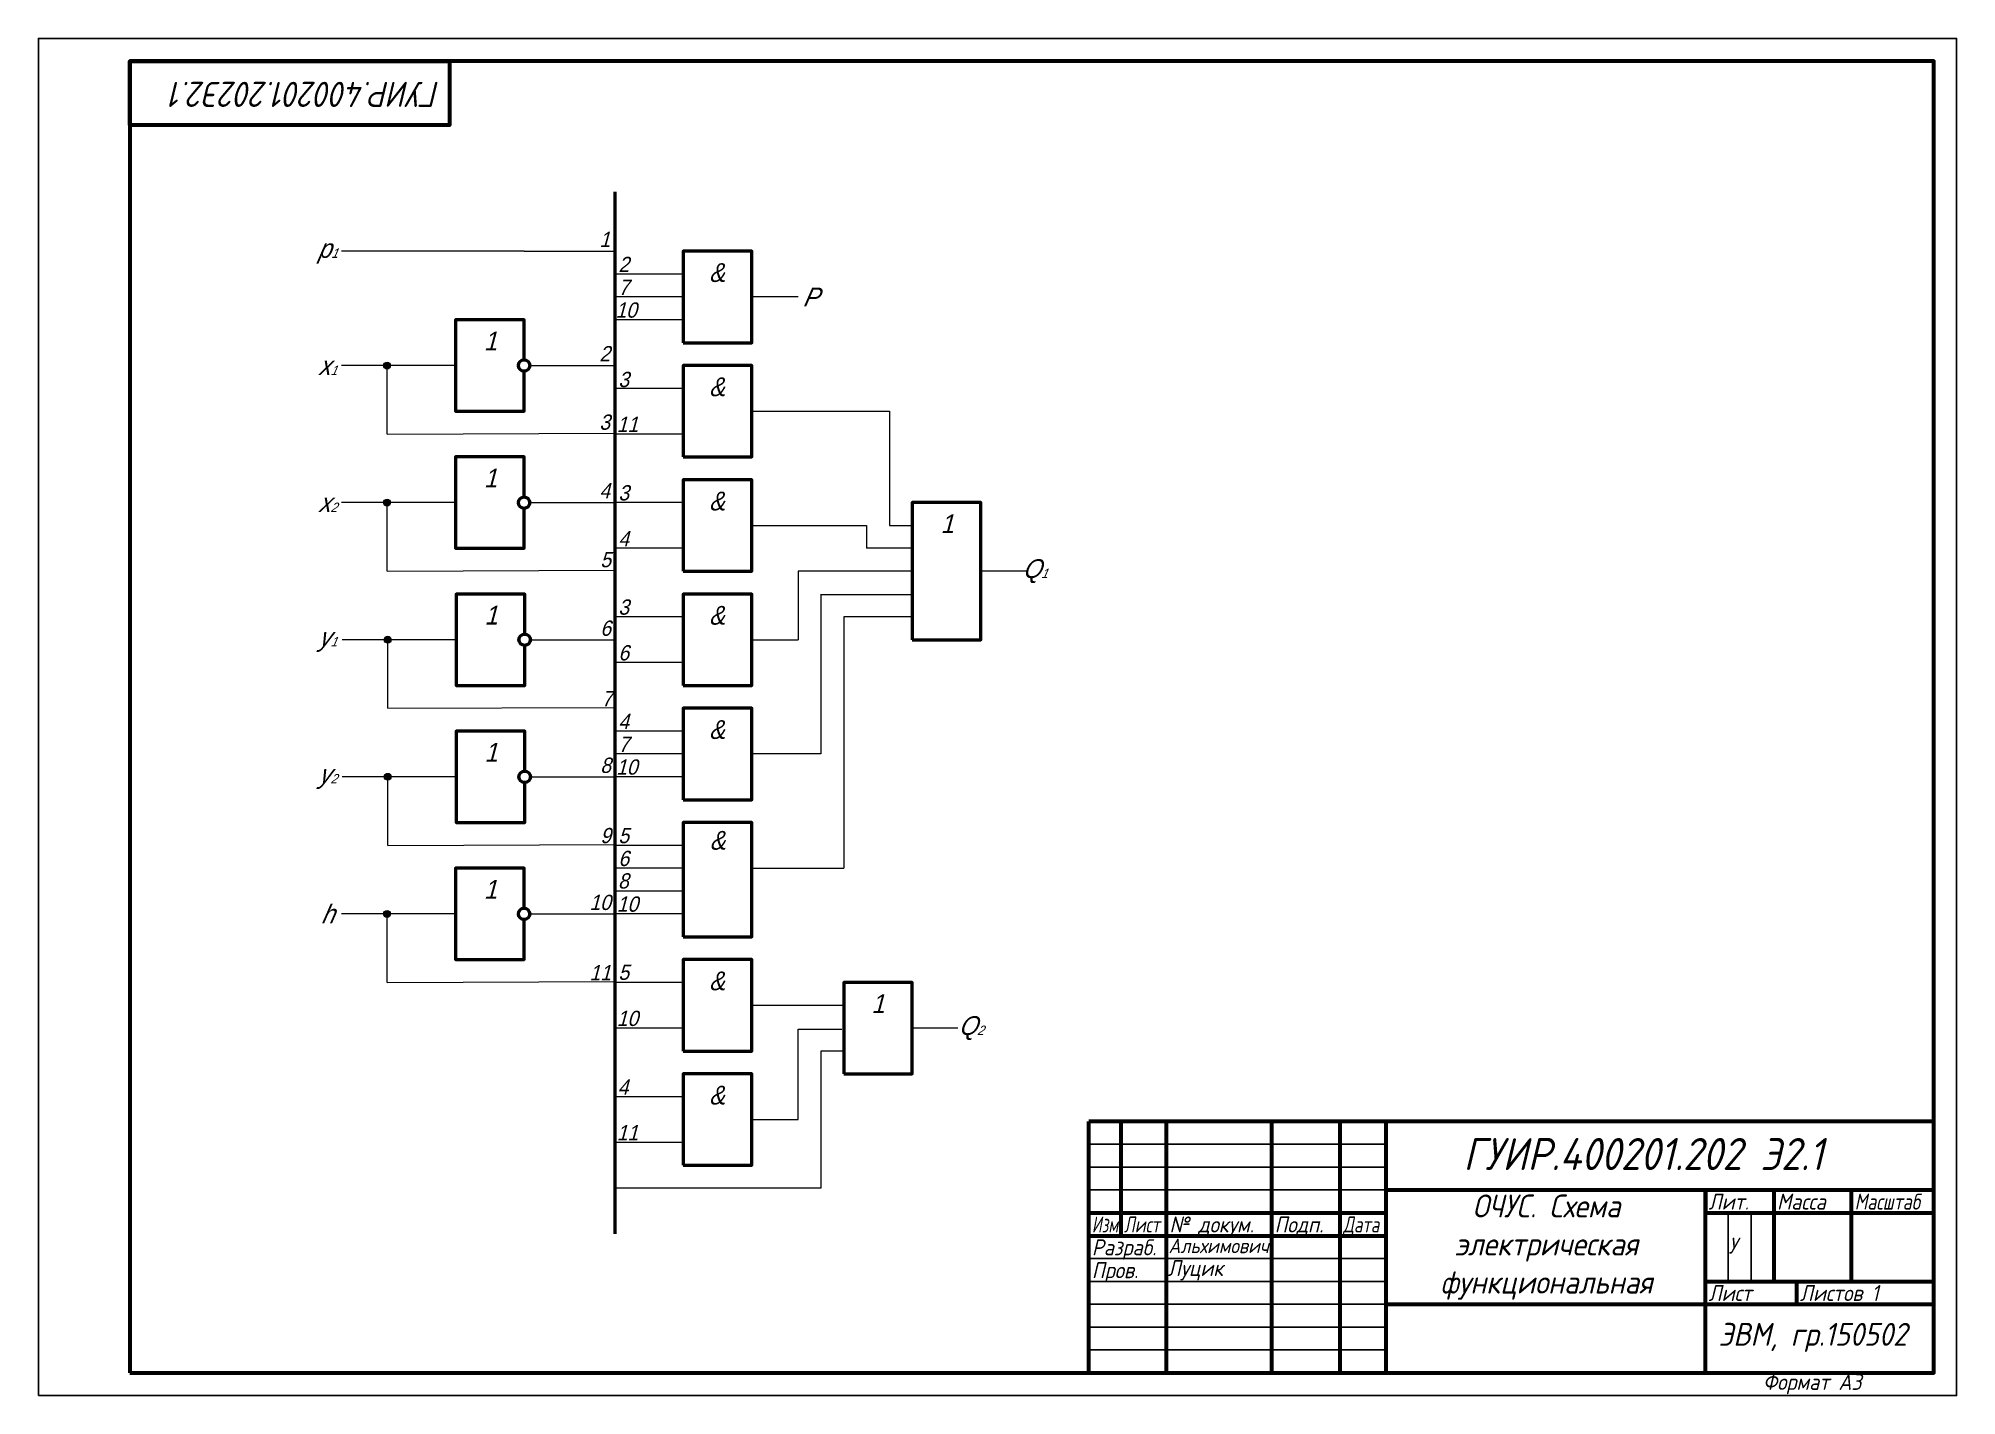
# Model space of a CAD drawing. Header units: millimetres. Extents: x 0 to 420, y 0 to 297.
import ezdxf

# ---------------------------------------------------------------- set-up
doc = ezdxf.new("R2010")
doc.units = ezdxf.units.MM
doc.header["$LTSCALE"] = 0.5
doc.layers.get('0').update_dxf_attribs({"lineweight": 60})
doc.layers.get('Defpoints').update_dxf_attribs({"color": 5})
doc.layers.add('4-текст', color=7, linetype='Continuous', true_color=0x00ad00)
doc.styles.get("Standard").update_dxf_attribs({"font": 'ISOCPEUI.TTF', "width": 0.9})
doc.styles.add('ЕСКД_wwcade', font='wwcade.shx', dxfattribs={"width": 0.9, "oblique": 15})

msp = doc.modelspace()

# ---------------------------------------------------------------- hatches: boundary and pattern name
at = {"lineweight": 20}
h = msp.add_hatch(color=7, dxfattribs=at)
edge = h.paths.add_edge_path()
edge.add_arc((76.35, 225.4), 0.773, 0, 360)
h = msp.add_hatch(color=7, dxfattribs=at)
edge = h.paths.add_edge_path()
edge.add_arc((76.34, 195.42), 0.773, 0, 360)
h = msp.add_hatch(color=7, dxfattribs=at)
edge = h.paths.add_edge_path()
edge.add_arc((76.48, 165.41), 0.773, 0, 360)
h = msp.add_hatch(color=7, dxfattribs=at)
edge = h.paths.add_edge_path()
edge.add_arc((76.49, 135.41), 0.773, 0, 360)
h = msp.add_hatch(color=7, dxfattribs=at)
edge = h.paths.add_edge_path()
edge.add_arc((76.34, 105.42), 0.773, 0, 360)

# ---------------------------------------------------------------- linework, layer by layer
at = {"color": 7, "linetype": 'Continuous', "lineweight": 20}
for p, q in [((106.34, 250.41), (66.34, 250.41)), ((106.34, 250.41), (126.2, 250.41)), ((141.2, 245.41), (126.2, 245.41)), ((141.2, 240.41), (126.2, 240.41)), ((166.34, 240.41), (156.2, 240.41)), ((141.2, 235.41), (126.2, 235.41)), ((91.34, 225.41), (66.34, 225.41)), ((76.34, 210.41), (76.34, 225.41)), ((107.59, 225.41), (126.2, 225.41)), ((141.2, 220.41), (126.2, 220.41)), ((186.34, 215.41), (186.34, 190.41)), ((76.34, 210.41), (126.2, 210.61)), ((141.2, 210.41), (126.2, 210.41)), ((91.34, 195.41), (66.34, 195.41)), ((76.34, 180.41), (76.34, 195.41)), ((107.59, 195.41), (126.2, 195.41)), ((141.2, 195.41), (126.2, 195.41)), ((186.34, 190.41), (191.34, 190.41)), ((141.2, 185.41), (126.2, 185.41)), ((191.34, 185.41), (181.34, 185.41)), ((76.34, 180.41), (126.2, 180.61)), ((166.34, 180.41), (166.34, 165.41)), ((191.34, 180.41), (166.34, 180.41)), ((216.34, 180.41), (206.34, 180.41)), ((171.34, 175.41), (171.34, 140.41)), ((191.34, 175.21), (171.34, 175.21)), ((141.2, 170.41), (126.2, 170.41)), ((176.34, 170.41), (176.34, 115.41)), ((191.34, 170.41), (176.34, 170.41)), ((91.48, 165.41), (66.48, 165.41)), ((76.48, 150.41), (76.48, 165.41)), ((107.73, 165.41), (126.34, 165.41)), ((156.2, 165.41), (166.34, 165.41)), ((141.2, 160.41), (126.2, 160.41)), ((76.48, 150.41), (126.34, 150.61)), ((141.2, 145.41), (126.2, 145.41)), ((141.2, 140.41), (126.2, 140.41)), ((171.34, 140.41), (156.2, 140.41)), ((91.48, 135.41), (66.48, 135.41)), ((76.48, 120.41), (76.48, 135.41)), ((107.73, 135.41), (126.34, 135.41)), ((141.2, 135.41), (126.2, 135.41)), ((76.48, 120.41), (126.34, 120.61)), ((141.2, 120.41), (126.2, 120.41)), ((141.2, 115.41), (126.2, 115.41)), ((156.2, 115.41), (176.34, 115.41)), ((141.2, 110.41), (126.2, 110.41)), ((91.34, 105.41), (66.34, 105.41)), ((76.34, 90.41), (76.34, 105.41)), ((107.59, 105.41), (126.2, 105.41)), ((141.2, 105.41), (126.2, 105.41)), ((76.34, 90.41), (126.2, 90.61)), ((141.2, 90.41), (126.2, 90.41)), ((156.2, 85.41), (176.34, 85.41)), ((141.2, 80.41), (126.2, 80.41)), ((166.34, 80.16), (175.94, 80.16)), ((201.34, 80.41), (191.34, 80.41)), ((171.34, 75.41), (171.34, 45.41)), ((176.34, 75.41), (171.34, 75.41)), ((141.2, 65.41), (126.2, 65.41)), ((156.2, 60.41), (166.34, 60.41)), ((141.2, 55.41), (126.2, 55.41))]:
    msp.add_line(p, q, dxfattribs=at)
at = {"color": 0, "lineweight": 60}
for p, q in [((415, 60), (230, 60)), ((230, 5), (230, 60)), ((237, 60), (237, 35)), ((247, 5), (247, 60)), ((270, 60), (270, 5)), ((285, 5), (285, 60)), ((295, 60), (295, 5)), ((295, 45), (415, 45)), ((365, 5), (365, 45)), ((380, 45), (380, 25)), ((397, 25), (397, 45)), ((230, 40), (295, 40)), ((365, 40), (415, 40)), ((230, 35), (295, 35)), ((365, 25), (415, 25)), ((385, 20), (385, 25)), ((295, 20), (415, 20))]:
    msp.add_line(p, q, dxfattribs=at)
at = {"color": 0, "lineweight": -3}
for p, q in [((230, 55), (295, 55)), ((230, 50), (295, 50)), ((230, 45), (295, 45)), ((370, 25), (370, 40)), ((375, 40), (375, 25)), ((230, 30), (295, 30)), ((230, 25), (295, 25)), ((230, 20), (295, 20)), ((230, 15), (295, 15)), ((230, 10), (295, 10))]:
    msp.add_line(p, q, dxfattribs=at)
at = {"color": 0}
msp.add_line((365, 45), (365, 40), dxfattribs=at)
at = {"lineweight": 60}
msp.add_lwpolyline([(20, 5), (415, 5), (415, 292), (20, 292)], close=True, dxfattribs=at)
msp.add_lwpolyline([(20, 292), (90, 292), (90, 278), (20, 278)], close=True)
at = {"color": 7, "linetype": 'Continuous', "lineweight": 50}
for points in [[(126.2, 263.41), (126.2, 177.91), (126.2, 95.83), (126.2, 35.41)], [(106.34, 226.66), (106.34, 235.41), (91.34, 235.41), (91.34, 215.41), (106.34, 215.41), (106.34, 224.16)], [(106.34, 196.66), (106.34, 205.41), (91.34, 205.41), (91.34, 185.41), (106.34, 185.41), (106.34, 194.16)], [(106.48, 166.66), (106.48, 175.41), (91.48, 175.41), (91.48, 155.41), (106.48, 155.41), (106.48, 164.16)], [(106.48, 136.66), (106.48, 145.41), (91.48, 145.41), (91.48, 125.41), (106.48, 125.41), (106.48, 134.16)], [(106.34, 106.66), (106.34, 115.41), (91.34, 115.41), (91.34, 95.41), (106.34, 95.41), (106.34, 104.16)]]:
    msp.add_lwpolyline(points, dxfattribs=at)
for points in [[(141.2, 230.41), (156.2, 230.41), (156.2, 250.41), (141.2, 250.41)], [(141.2, 205.41), (156.2, 205.41), (156.2, 225.41), (141.2, 225.41)], [(141.2, 180.41), (156.2, 180.41), (156.2, 200.41), (141.2, 200.41)], [(191.34, 165.41), (206.34, 165.41), (206.34, 195.41), (191.34, 195.41)], [(141.2, 155.41), (156.2, 155.41), (156.2, 175.41), (141.2, 175.41)], [(141.2, 130.41), (156.2, 130.41), (156.2, 150.41), (141.2, 150.41)], [(141.2, 100.41), (156.2, 100.41), (156.2, 125.41), (141.2, 125.41)], [(141.2, 75.41), (156.2, 75.41), (156.2, 95.41), (141.2, 95.41)], [(176.34, 70.41), (191.34, 70.41), (191.34, 90.41), (176.34, 90.41)], [(141.2, 50.41), (156.2, 50.41), (156.2, 70.41), (141.2, 70.41)]]:
    msp.add_lwpolyline(points, close=True, dxfattribs=at)
at = {"color": 7, "linetype": 'Continuous', "lineweight": 20}
for points in [[(156.2, 215.41), (181.34, 215.41), (186.34, 215.41)], [(156.2, 190.41), (181.34, 190.41), (181.34, 185.41)], [(166.34, 60.41), (166.34, 75.41), (166.34, 80.16)], [(171.34, 45.41), (141.2, 45.41), (126.2, 45.41)]]:
    msp.add_lwpolyline(points, dxfattribs=at)
for centre in [(76.34, 225.41), (76.34, 195.41), (76.48, 165.41), (76.48, 135.41), (76.34, 105.41)]:
    msp.add_circle(centre, 0.75, dxfattribs=at)
at = {"color": 7, "linetype": 'Continuous', "lineweight": 50, "transparency": 33554643}
for centre in [(106.34, 225.41), (106.34, 195.41), (106.48, 165.41), (106.48, 135.41), (106.34, 105.41)]:
    msp.add_circle(centre, 1.25, dxfattribs=at)
at = {"layer": 'Defpoints'}
msp.add_lwpolyline([(0, 0), (420, 0), (420, 297), (0, 297)], close=True, dxfattribs=at)

# ---------------------------------------------------------------- texts
at = {"color": 0, "lineweight": -3, "width": 0.9}
msp.add_text('Формат А3', height=3.5, dxfattribs=at).set_placement((377.6, 1.25))
at = {"lineweight": 20, "attachment_point": 5, "style": 'ЕСКД_wwcade'}
for s, insert, char_height, width in [('{\\fArial|b0|i1|c0|p0;\\H1x;\\C7;p\\H0.5x;1}', (63.48, 250.41), 4.1093, 12.2778), ('\\C7;\\fArial|b0|i0|;\\H3.338845641911;1', (124, 253), 3.3388, 35.2778), ('\\C7;\\fArial|b0|i0|;\\H3.338845641911;2', (128.16, 247.53), 3.3388, 35.2778), ('\\C7;\\fArial|b0|i0|;\\H4.1092942200601;&', (148.56, 245.73), 4.1093, 35.2778), ('\\C7;\\fArial|b0|i0|;\\H3.338845641911;7', (128.16, 242.53), 3.3388, 35.2778), ('\\C7;\\fArial|b0|i1|;\\H4.1092942200601;P', (169.2, 240.41), 4.1093, 12.2778), ('\\C7;\\fArial|b0|i0|;\\H3.338845641911;10', (128.7, 237.53), 3.3388, 35.2778), ('\\C7;\\fArial|b0|i0|;\\H4.1092942200601;1', (98.98, 230.79), 4.1093, 35.2778), ('\\C7;\\fArial|b0|i0|;\\H3.338845641911;2', (124, 228), 3.3388, 35.2778), ('\\C7;\\fArial|b0|i1|;\\H4.1092942200601;x\\H2.0546471100301;1', (63.48, 225.41), 4.1093, 12.2778), ('\\C7;\\fArial|b0|i0|;\\H3.338845641911;3', (128.16, 222.33), 3.3388, 35.2778), ('\\C7;\\fArial|b0|i0|;\\H4.1092942200601;&', (148.56, 220.73), 4.1093, 35.2778), ('{\\fArial|b0|i0|c0|p0;\\H1x;\\C7;3}', (124, 213), 3.3388, 35.2778), ('\\C7;\\fArial|b0|i0|;\\H3.338845641911;11', (128.98, 212.53), 3.3388, 35.2778), ('\\C7;\\fArial|b0|i0|;\\H4.1092942200601;1', (98.98, 200.79), 4.1093, 35.2778), ('\\C7;\\fArial|b0|i0|;\\H3.338845641911;4', (124, 198.03), 3.3388, 35.2778), ('\\C7;\\fArial|b0|i0|;\\H3.338845641911;3', (128.16, 197.53), 3.3388, 35.2778), ('\\C7;\\fArial|b0|i0|;\\H4.1092942200601;&', (148.56, 195.73), 4.1093, 35.2778), ('\\C7;\\fArial|b0|i1|;\\H4.1092942200601;x\\H2.0546471100301;2', (63.48, 195.41), 4.1093, 12.2778), ('\\C7;\\fArial|b0|i0|;\\H3.338845641911;4', (128.16, 187.53), 3.3388, 35.2778), ('\\C7;\\fArial|b0|i0|;\\H4.1092942200601;1', (198.98, 190.79), 4.1093, 35.2778), ('\\C7;\\fArial|b0|i0|;\\H3.338845641911;5', (124.2, 182.91), 3.3388, 35.2778), ('\\C7;\\fArial|b0|i1|;\\H4.1092942200601;Q\\H2.0546471100301;1', (218.34, 180.41), 4.1093, 12.2778), ('\\C7;\\fArial|b0|i0|;\\H4.1092942200601;1', (99.12, 170.79), 4.1093, 35.2778), ('\\C7;\\fArial|b0|i0|;\\H3.338845641911;3', (128.16, 172.53), 3.3388, 35.2778), ('\\C7;\\fArial|b0|i0|;\\H4.1092942200601;&', (148.56, 170.73), 4.1093, 35.2778), ('\\C7;\\fArial|b0|i0|;\\H3.338845641911;6', (124.2, 167.91), 3.3388, 35.2778), ('\\C7;\\fArial|b0|i1|;\\H4.1092942200601;y\\H2.0546471100301;1', (63.48, 165.41), 4.1093, 12.2778), ('\\C7;\\fArial|b0|i0|;\\H3.338845641911;6', (128.16, 162.53), 3.3388, 35.2778), ('\\C7;\\fArial|b0|i0|;\\H3.338845641911;7', (124.48, 152.53), 3.3388, 35.2778), ('\\C7;\\fArial|b0|i0|;\\H3.338845641911;4', (128.16, 147.53), 3.3388, 35.2778), ('\\C7;\\fArial|b0|i0|;\\H4.1092942200601;&', (148.56, 145.73), 4.1093, 35.2778), ('\\C7;\\fArial|b0|i0|;\\H4.1092942200601;1', (99.12, 140.79), 4.1093, 35.2778), ('\\C7;\\fArial|b0|i0|;\\H3.338845641911;7', (128.16, 142.53), 3.3388, 35.2778), ('\\C7;\\fArial|b0|i0|;\\H3.338845641911;8', (124.2, 137.91), 3.3388, 35.2778), ('\\C7;\\fArial|b0|i0|;\\H3.338845641911;10', (128.84, 137.53), 3.3388, 35.2778), ('\\C7;\\fArial|b0|i1|;\\H4.1092942200601;y\\H2.0546471100301;2', (63.48, 135.41), 4.1093, 12.2778), ('\\C7;\\fArial|b0|i0|;\\H3.338845641911;9', (124.2, 122.53), 3.3388, 35.2778), ('\\C7;\\fArial|b0|i0|;\\H3.338845641911;5', (128.16, 122.53), 3.3388, 35.2778), ('\\C7;\\fArial|b0|i0|;\\H4.1092942200601;&', (148.7, 121.49), 4.1093, 35.2778), ('\\C7;\\fArial|b0|i0|;\\H3.338845641911;6', (128.16, 117.53), 3.3388, 35.2778), ('\\C7;\\fArial|b0|i0|;\\H3.338845641911;8', (128.08, 112.61), 3.3388, 35.2778), ('\\C7;\\fArial|b0|i0|;\\H4.1092942200601;1', (98.98, 110.79), 4.1093, 35.2778), ('\\C7;\\fArial|b0|i0|;\\H3.338845641911;10', (123, 107.91), 3.3388, 35.2778), ('\\C7;\\fArial|b0|i0|;\\H3.338845641911;10', (128.98, 107.53), 3.3388, 35.2778), ('\\C7;\\fArial|b0|i1|;\\H4.1092942200601;h', (63.48, 105.41), 4.1093, 12.2778), ('\\C7;\\fArial|b0|i0|;\\H3.338845641911;11', (123, 92.53), 3.3388, 35.2778), ('\\C7;\\fArial|b0|i0|;\\H3.338845641911;5', (128.16, 92.61), 3.3388, 35.2778), ('\\C7;\\fArial|b0|i0|;\\H4.1092942200601;&', (148.56, 90.73), 4.1093, 35.2778), ('\\C7;\\fArial|b0|i0|;\\H3.338845641911;10', (128.98, 82.53), 3.3388, 35.2778), ('\\C7;\\fArial|b0|i0|;\\H4.1092942200601;1', (183.84, 85.79), 4.1093, 35.2778), ('\\C7;\\fArial|b0|i1|;\\H4.1092942200601;Q\\H2.0546471100301;2', (204.34, 80.41), 4.1093, 12.2778), ('\\C7;\\fArial|b0|i0|;\\H3.338845641911;4', (128.02, 67.53), 3.3388, 35.2778), ('\\C7;\\fArial|b0|i0|;\\H4.1092942200601;&', (148.56, 65.73), 4.1093, 35.2778), ('\\C7;\\fArial|b0|i0|;\\H3.338845641911;11', (128.98, 57.53), 3.3388, 35.2778)]:
    msp.add_mtext(s, dxfattribs=dict(at, insert=insert, char_height=char_height, width=width))
at = {"layer": '4-текст', "color": 0, "lineweight": -3}
for s, height, width, p in [('Лит.', 3.5, 0.9, (365.67, 40.7)), ('Масса', 3.5, 0.9, (380.67, 40.7)), ('Масштаб', 3.5, 0.8, (397.67, 40.7)), ('Изм.', 3.5, 0.7, (230.67, 35.7)), ('Лист', 3.5, 0.75, (237.67, 35.7)), ('№ докум.', 3.5, 0.9, (247.67, 35.7)), ('Подп.', 3.5, 0.9, (270.67, 35.7)), ('Дата', 3.5, 0.75, (285.67, 35.7)), ('Разраб.', 3.5, 0.9, (230.67, 30.7)), ('Альхимович', 3.2, 0.9, (247.44, 31.17)), ('У', 3.5, 0.9, (370.06, 31.08)), ('Луцик', 3.5, 0.9, (247.25, 26.17)), ('Пров.', 3.5, 0.9, (230.67, 25.7)), ('Лист', 3.5, 0.9, (365.67, 20.7)), ('Листов 1', 3.5, 0.9, (385.67, 20.7)), ('ЭВМ, гр.150502', 5, 0.9, (367.86, 10.91))]:
    msp.add_text(s, height=height, dxfattribs=dict(at, width=width)).set_placement(p)
at = {"layer": '4-текст', "color": 0, "insert": (88, 282), "char_height": 5.5, "width": 109.2169, "attachment_point": 1, "rotation": 180}
msp.add_mtext('{\\fISOCPEUR|b0|i1|c204|p34;ГУИР}.{\\fISOCPEUR|b0|i1|c204|p34;400201}.{\\fISOCPEUR|b0|i1|c204|p34;2}0{\\fISOCPEUR|b0|i1|c204|p34;2Э2.}1', dxfattribs=at)
at = {"layer": '4-текст', "color": 0, "attachment_point": 1}
for s, insert, char_height, width in [('{\\fISOCPEUR|b0|i1|c204|p34;ГУИР}.{\\fISOCPEUR|b0|i1|c204|p34;400201}.{\\fISOCPEUR|b0|i1|c204|p34;2}0{\\fISOCPEUR|b0|i1|c204|p34;2 Э2.1}', (312, 56.37), 7, 109.2169), ('\\pxqc;{\\fISOCPEUR|b0|i1|c204|p34;ОЧУС. Схема\\Pэлектрическая функциональная}', (291, 44), 5, 78.3947)]:
    msp.add_mtext(s, dxfattribs=dict(at, insert=insert, char_height=char_height, width=width))

doc.saveas('drawing.dxf')
